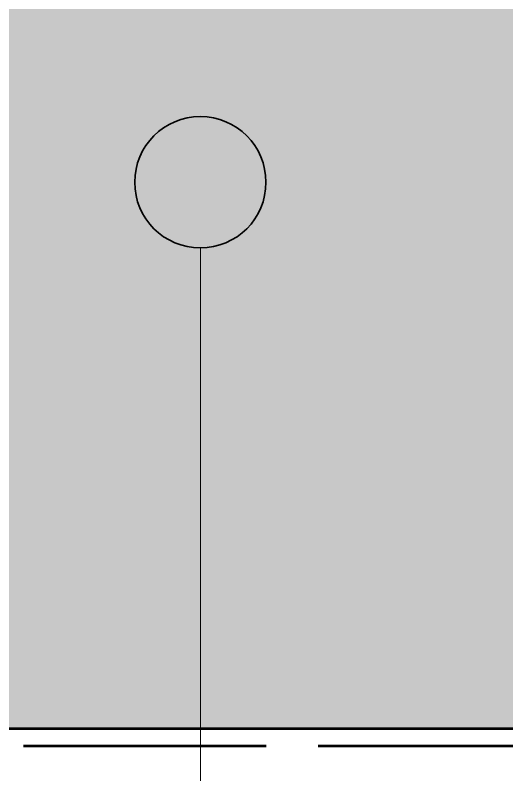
# Model space of a CAD drawing. Header units: millimetres. Extents: x -6738 to 19322, y -5396 to 4356.
# Drawn here: x 5945 to 6946, y -94 to 1453 of the extents above; entities that cross this region are included whole.
import ezdxf

# ---------------------------------------------------------------- set-up
doc = ezdxf.new("R2010")
doc.units = ezdxf.units.MM
doc.linetypes.add('DASH_494_106', pattern=[599.722222, 493.888889, -105.833333])
for name, color, linetype in [('ANNOTATIONS', 7, 'Continuous'), ('GEOFAB', 5, 'Continuous'), ('MODULE_ART', 7, 'Continuous'), ('PIPES', 7, 'Continuous'), ('TANK', 7, 'Continuous')]:
    doc.layers.add(name, color=color, linetype=linetype)

# ---------------------------------------------------------------- blocks, each defined once
blk = doc.blocks.new('atlancube_face')
at = {"true_color": 0x000000}
blk.add_solid([(-1.8, -1.8), (1151.8, -1.8), (-1.8, 781.8), (1151.8, 781.8)], dxfattribs=at)

msp = doc.modelspace()

# ---------------------------------------------------------------- hatches: boundary and pattern name
at = {"layer": 'PIPES', "true_color": 0xbfbfbf}
h = msp.add_hatch(color=7, dxfattribs=at)
h.dxf.hatch_style = 1
h.paths.add_polyline_path([(6188.3, 1112.5, 1), (6455.6, 1112.5, 1)])

# ---------------------------------------------------------------- linework, layer by layer
at = {"layer": 'ANNOTATIONS', "lineweight": 18, "true_color": 0xffffff}
msp.add_line((6321.9, 0), (6321.9, 978.8), dxfattribs=at)
at = {"layer": 'ANNOTATIONS', "lineweight": 18}
msp.add_line((6321.9, -1199.4), (6321.9, 0), dxfattribs=at)
at = {"layer": 'GEOFAB', "color": 5, "linetype": 'DASH_494_106', "lineweight": 53}
msp.add_lwpolyline([(-35.3, -35.3), (14985.3, -35.3), (14985.3, 1595.3), (-35.3, 1595.3)], close=True, dxfattribs=at)
at = {"layer": 'PIPES', "color": 5, "lineweight": 35}
msp.add_circle((6321.9, 1112.5), 133.7, dxfattribs=at)
at = {"layer": 'TANK', "lineweight": 53}
msp.add_lwpolyline([(0, 0), (14950, 0), (14950, 1560), (0, 1560)], close=True, dxfattribs=at)

# ---------------------------------------------------------------- block references
at = {"layer": 'MODULE_ART'}
for p in [(5750, 780), (6900, 780), (5750, 0), (6900, 0)]:
    msp.add_blockref('atlancube_face', p, dxfattribs=at)

doc.saveas('drawing.dxf')
